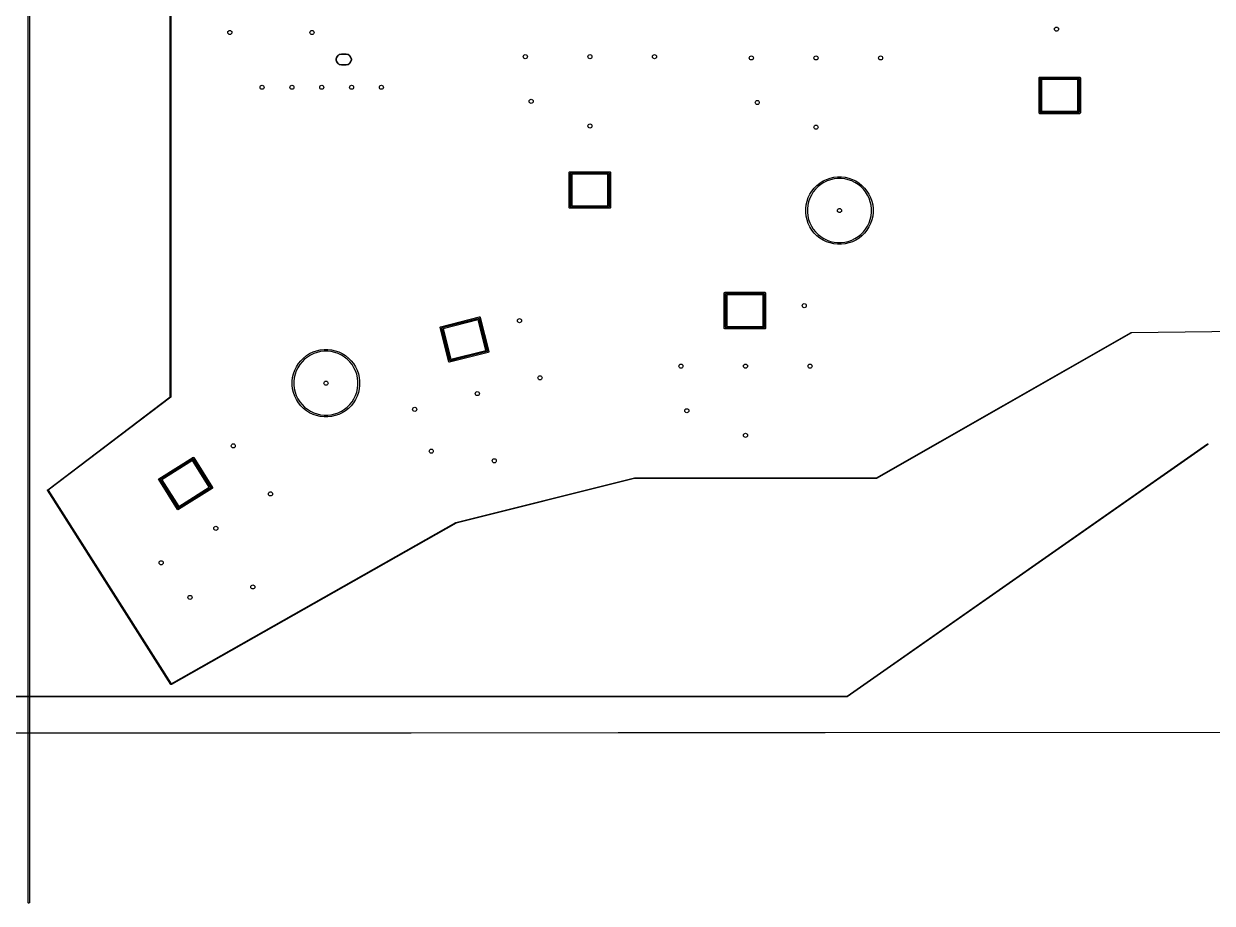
# Model space of a CAD drawing. Extents: x 2.3 to 15.6, y -7 to -1.
# Drawn here: x 8.949 to 12.933, y -7.047 to -4.098 of the extents above; entities that cross this region are included whole.
import ezdxf

# ---------------------------------------------------------------- set-up
doc = ezdxf.new("R2010")
doc.units = 0
doc.header["$MEASUREMENT"] = 0
doc.layers.add('BLACK', color=7, linetype='CONTINUOUS')

msp = doc.modelspace()

# ---------------------------------------------------------------- linework, layer by layer
at = {"layer": 'BLACK', "linetype": 'CONTINUOUS'}
for p, q in [((8.9634, -7.0453), (8.9634, -1.0197)), ((8.9674, -1.0197), (8.9674, -7.0453)), ((9.44, -5.3487), (9.44, -2.1693)), ((9.4419, -2.1703), (9.4419, -5.3492)), ((9.9959, -4.2156), (9.9971, -4.2111)), ((9.9959, -4.2156), (9.9971, -4.2111)), ((9.9959, -4.2202), (9.9959, -4.2156)), ((9.9959, -4.2202), (9.9959, -4.2156)), ((9.9971, -4.2247), (9.9959, -4.2202)), ((9.9971, -4.2247), (9.9959, -4.2202)), ((9.9971, -4.2111), (9.9994, -4.2071)), ((9.9971, -4.2111), (9.9994, -4.2071)), ((9.9994, -4.2071), (10.0027, -4.2038)), ((9.9994, -4.2071), (10.0027, -4.2038)), ((10.0027, -4.2038), (10.0067, -4.2015)), ((10.0027, -4.2038), (10.0067, -4.2015)), ((10.0067, -4.2015), (10.0112, -4.2003)), ((10.0067, -4.2015), (10.0112, -4.2003)), ((10.0112, -4.2003), (10.0135, -4.2002)), ((10.0112, -4.2003), (10.0135, -4.2002)), ((10.0135, -4.2002), (10.0292, -4.2002)), ((10.0135, -4.2002), (10.0292, -4.2002)), ((10.0292, -4.2002), (10.0135, -4.2002)), ((10.0292, -4.2002), (10.0315, -4.2003)), ((10.0292, -4.2002), (10.0315, -4.2003)), ((10.0315, -4.2003), (10.036, -4.2015)), ((10.0315, -4.2003), (10.036, -4.2015)), ((10.036, -4.2015), (10.04, -4.2038)), ((10.036, -4.2015), (10.04, -4.2038)), ((10.04, -4.2038), (10.0433, -4.2071)), ((10.04, -4.2038), (10.0433, -4.2071)), ((10.0433, -4.2071), (10.0456, -4.2111)), ((10.0433, -4.2071), (10.0456, -4.2111)), ((10.0456, -4.2111), (10.0468, -4.2156)), ((10.0456, -4.2111), (10.0468, -4.2156)), ((10.0468, -4.2202), (10.0456, -4.2247)), ((10.0468, -4.2202), (10.0456, -4.2247)), ((10.0468, -4.2156), (10.0468, -4.2202)), ((10.0468, -4.2156), (10.0468, -4.2202)), ((9.9994, -4.2287), (9.9971, -4.2247)), ((9.9994, -4.2287), (9.9971, -4.2247)), ((10.0027, -4.232), (9.9994, -4.2287)), ((10.0027, -4.232), (9.9994, -4.2287)), ((10.0067, -4.2343), (10.0027, -4.232)), ((10.0067, -4.2343), (10.0027, -4.232)), ((10.0112, -4.2355), (10.0067, -4.2343)), ((10.0112, -4.2355), (10.0067, -4.2343)), ((10.0135, -4.2356), (10.0112, -4.2355)), ((10.0135, -4.2356), (10.0112, -4.2355)), ((10.0292, -4.2356), (10.0135, -4.2356)), ((10.0292, -4.2356), (10.0135, -4.2356)), ((10.0135, -4.2356), (10.0292, -4.2356)), ((10.0315, -4.2355), (10.0292, -4.2356)), ((10.0315, -4.2355), (10.0292, -4.2356)), ((10.036, -4.2343), (10.0315, -4.2355)), ((10.036, -4.2343), (10.0315, -4.2355)), ((10.04, -4.232), (10.036, -4.2343)), ((10.04, -4.232), (10.036, -4.2343)), ((10.0433, -4.2287), (10.04, -4.232)), ((10.0433, -4.2287), (10.04, -4.232)), ((10.0456, -4.2247), (10.0433, -4.2287)), ((10.0456, -4.2247), (10.0433, -4.2287)), ((12.352, -4.2791), (12.3521, -4.2782)), ((12.352, -4.3972), (12.352, -4.2791)), ((12.3521, -4.2782), (12.3534, -4.2769)), ((12.3534, -4.2769), (12.3543, -4.2767)), ((12.3543, -4.2767), (12.4882, -4.2767)), ((12.3559, -4.283), (12.3561, -4.2821)), ((12.3559, -4.3933), (12.3559, -4.283)), ((12.3561, -4.2821), (12.3574, -4.2808)), ((12.3567, -4.2815), (12.3567, -4.3948)), ((12.4858, -4.2815), (12.3567, -4.2815)), ((12.3574, -4.2808), (12.3583, -4.2807)), ((12.3583, -4.2807), (12.4843, -4.2807)), ((12.3606, -4.2854), (12.3606, -4.3909)), ((12.4819, -4.2854), (12.3606, -4.2854)), ((12.4819, -4.3909), (12.4819, -4.2854)), ((12.4843, -4.2807), (12.4852, -4.2808)), ((12.4852, -4.2808), (12.4864, -4.2821)), ((12.4858, -4.3948), (12.4858, -4.2815)), ((12.4864, -4.2821), (12.4866, -4.283)), ((12.4866, -4.283), (12.4866, -4.3933)), ((12.4882, -4.2767), (12.4891, -4.2769)), ((12.4891, -4.2769), (12.4904, -4.2782)), ((12.4904, -4.2782), (12.4906, -4.2791)), ((12.4906, -4.2791), (12.4906, -4.3972)), ((12.3521, -4.3981), (12.352, -4.3972)), ((12.3534, -4.3994), (12.3521, -4.3981)), ((12.3543, -4.3996), (12.3534, -4.3994)), ((12.4882, -4.3996), (12.3543, -4.3996)), ((12.3561, -4.3942), (12.3559, -4.3933)), ((12.3574, -4.3955), (12.3561, -4.3942)), ((12.3567, -4.3948), (12.4858, -4.3948)), ((12.3583, -4.3956), (12.3574, -4.3955)), ((12.4843, -4.3956), (12.3583, -4.3956)), ((12.3606, -4.3909), (12.4819, -4.3909)), ((12.4852, -4.3955), (12.4843, -4.3956)), ((12.4864, -4.3942), (12.4852, -4.3955)), ((12.4866, -4.3933), (12.4864, -4.3942)), ((12.4891, -4.3994), (12.4882, -4.3996)), ((12.4904, -4.3981), (12.4891, -4.3994)), ((12.4906, -4.3972), (12.4904, -4.3981)), ((10.7772, -4.5965), (10.7773, -4.5956)), ((10.7772, -4.7146), (10.7772, -4.5965)), ((10.7773, -4.5956), (10.7786, -4.5943)), ((10.7786, -4.5943), (10.7795, -4.5941)), ((10.7795, -4.5941), (10.9134, -4.5941)), ((10.7811, -4.6004), (10.7813, -4.5995)), ((10.7811, -4.7106), (10.7811, -4.6004)), ((10.7813, -4.5995), (10.7826, -4.5982)), ((10.7819, -4.5988), (10.7819, -4.7122)), ((10.911, -4.5988), (10.7819, -4.5988)), ((10.7826, -4.5982), (10.7835, -4.598)), ((10.7835, -4.598), (10.9094, -4.598)), ((10.7858, -4.6028), (10.7858, -4.7083)), ((10.9071, -4.6028), (10.7858, -4.6028)), ((10.9071, -4.7083), (10.9071, -4.6028)), ((10.9094, -4.598), (10.9104, -4.5982)), ((10.9104, -4.5982), (10.9116, -4.5995)), ((10.911, -4.7122), (10.911, -4.5988)), ((10.9116, -4.5995), (10.9118, -4.6004)), ((10.9118, -4.6004), (10.9118, -4.7106)), ((10.9134, -4.5941), (10.9143, -4.5943)), ((10.9143, -4.5943), (10.9156, -4.5956)), ((10.9156, -4.5956), (10.9157, -4.5965)), ((10.9157, -4.5965), (10.9157, -4.7146)), ((11.6283, -4.6253), (11.6398, -4.6198)), ((11.6398, -4.6198), (11.6517, -4.6156)), ((11.6533, -4.6212), (11.642, -4.6251)), ((11.6517, -4.6156), (11.6641, -4.6128)), ((11.6651, -4.6185), (11.6533, -4.6212)), ((11.6641, -4.6128), (11.6767, -4.6114)), ((11.677, -4.6171), (11.6651, -4.6185)), ((11.6767, -4.6114), (11.6894, -4.6114)), ((11.6891, -4.6171), (11.677, -4.6171)), ((11.7011, -4.6185), (11.6891, -4.6171)), ((11.6894, -4.6114), (11.702, -4.6128)), ((11.7128, -4.6212), (11.7011, -4.6185)), ((11.702, -4.6128), (11.7144, -4.6156)), ((11.7242, -4.6251), (11.7128, -4.6212)), ((11.7144, -4.6156), (11.7264, -4.6198)), ((11.7264, -4.6198), (11.7378, -4.6253)), ((11.584, -4.6697), (11.5908, -4.6589)), ((11.5908, -4.6589), (11.5987, -4.649)), ((11.6029, -4.6528), (11.5954, -4.6622)), ((11.5987, -4.649), (11.6076, -4.64)), ((11.6115, -4.6443), (11.6029, -4.6528)), ((11.6076, -4.64), (11.6176, -4.6321)), ((11.6209, -4.6368), (11.6115, -4.6443)), ((11.6176, -4.6321), (11.6283, -4.6253)), ((11.6311, -4.6304), (11.6209, -4.6368)), ((11.642, -4.6251), (11.6311, -4.6304)), ((11.735, -4.6304), (11.7242, -4.6251)), ((11.7453, -4.6368), (11.735, -4.6304)), ((11.7378, -4.6253), (11.7486, -4.6321)), ((11.7547, -4.6443), (11.7453, -4.6368)), ((11.7486, -4.6321), (11.7585, -4.64)), ((11.7632, -4.6528), (11.7547, -4.6443)), ((11.7585, -4.64), (11.7675, -4.649)), ((11.7707, -4.6622), (11.7632, -4.6528)), ((11.7675, -4.649), (11.7754, -4.6589)), ((11.7754, -4.6589), (11.7821, -4.6697)), ((11.5715, -4.7054), (11.5743, -4.6931)), ((11.5743, -4.6931), (11.5785, -4.6811)), ((11.5798, -4.6947), (11.5771, -4.7064)), ((11.5785, -4.6811), (11.584, -4.6697)), ((11.5838, -4.6833), (11.5798, -4.6947)), ((11.589, -4.6724), (11.5838, -4.6833)), ((11.5954, -4.6622), (11.589, -4.6724)), ((11.7771, -4.6724), (11.7707, -4.6622)), ((11.7823, -4.6833), (11.7771, -4.6724)), ((11.7821, -4.6697), (11.7876, -4.6811)), ((11.7863, -4.6947), (11.7823, -4.6833)), ((11.789, -4.7064), (11.7863, -4.6947)), ((11.7876, -4.6811), (11.7918, -4.6931)), ((11.7918, -4.6931), (11.7947, -4.7054)), ((10.7773, -4.7155), (10.7772, -4.7146)), ((10.7786, -4.7167), (10.7773, -4.7155)), ((10.7795, -4.7169), (10.7786, -4.7167)), ((10.9134, -4.7169), (10.7795, -4.7169)), ((10.7813, -4.7115), (10.7811, -4.7106)), ((10.7826, -4.7128), (10.7813, -4.7115)), ((10.7819, -4.7122), (10.911, -4.7122)), ((10.7835, -4.713), (10.7826, -4.7128)), ((10.9094, -4.713), (10.7835, -4.713)), ((10.7858, -4.7083), (10.9071, -4.7083)), ((10.9104, -4.7128), (10.9094, -4.713)), ((10.9116, -4.7115), (10.9104, -4.7128)), ((10.9118, -4.7106), (10.9116, -4.7115)), ((10.9143, -4.7167), (10.9134, -4.7169)), ((10.9156, -4.7155), (10.9143, -4.7167)), ((10.9157, -4.7146), (10.9156, -4.7155)), ((11.5701, -4.7181), (11.5715, -4.7054)), ((11.5701, -4.7184), (11.5701, -4.7181)), ((11.5701, -4.7308), (11.5701, -4.7184)), ((11.5715, -4.7434), (11.5701, -4.7308)), ((11.5771, -4.7064), (11.5758, -4.7184)), ((11.5758, -4.7184), (11.5758, -4.7304)), ((11.5758, -4.7304), (11.5771, -4.7424)), ((11.7904, -4.7184), (11.789, -4.7064)), ((11.789, -4.7424), (11.7904, -4.7304)), ((11.7904, -4.7304), (11.7904, -4.7184)), ((11.7947, -4.7054), (11.7961, -4.7181)), ((11.7961, -4.7308), (11.7947, -4.7434)), ((11.7961, -4.7181), (11.7961, -4.7308)), ((11.5743, -4.7557), (11.5715, -4.7434)), ((11.5785, -4.7677), (11.5743, -4.7557)), ((11.5771, -4.7424), (11.5798, -4.7542)), ((11.584, -4.7792), (11.5785, -4.7677)), ((11.5798, -4.7542), (11.5838, -4.7655)), ((11.5838, -4.7655), (11.589, -4.7764)), ((11.5908, -4.7899), (11.584, -4.7792)), ((11.589, -4.7764), (11.5954, -4.7866)), ((11.7707, -4.7866), (11.7771, -4.7764)), ((11.7821, -4.7792), (11.7754, -4.7899)), ((11.7771, -4.7764), (11.7823, -4.7655)), ((11.7876, -4.7677), (11.7821, -4.7792)), ((11.7823, -4.7655), (11.7863, -4.7542)), ((11.7863, -4.7542), (11.789, -4.7424)), ((11.7918, -4.7557), (11.7876, -4.7677)), ((11.7947, -4.7434), (11.7918, -4.7557)), ((11.5987, -4.7998), (11.5908, -4.7899)), ((11.5954, -4.7866), (11.6029, -4.796)), ((11.6076, -4.8088), (11.5987, -4.7998)), ((11.6029, -4.796), (11.6115, -4.8045)), ((11.6176, -4.8167), (11.6076, -4.8088)), ((11.6115, -4.8045), (11.6209, -4.812)), ((11.6283, -4.8235), (11.6176, -4.8167)), ((11.6209, -4.812), (11.6311, -4.8185)), ((11.6311, -4.8185), (11.642, -4.8237)), ((11.7242, -4.8237), (11.735, -4.8185)), ((11.735, -4.8185), (11.7453, -4.812)), ((11.7486, -4.8167), (11.7378, -4.8235)), ((11.7453, -4.812), (11.7547, -4.8045)), ((11.7585, -4.8088), (11.7486, -4.8167)), ((11.7547, -4.8045), (11.7632, -4.796)), ((11.7675, -4.7998), (11.7585, -4.8088)), ((11.7632, -4.796), (11.7707, -4.7866)), ((11.7754, -4.7899), (11.7675, -4.7998)), ((11.6398, -4.829), (11.6283, -4.8235)), ((11.6517, -4.8332), (11.6398, -4.829)), ((11.642, -4.8237), (11.6533, -4.8277)), ((11.6641, -4.836), (11.6517, -4.8332)), ((11.6533, -4.8277), (11.6651, -4.8303)), ((11.6767, -4.8374), (11.6641, -4.836)), ((11.6651, -4.8303), (11.677, -4.8317)), ((11.6894, -4.8374), (11.6767, -4.8374)), ((11.677, -4.8317), (11.6891, -4.8317)), ((11.6891, -4.8317), (11.7011, -4.8303)), ((11.702, -4.836), (11.6894, -4.8374)), ((11.7011, -4.8303), (11.7128, -4.8277)), ((11.7144, -4.8332), (11.702, -4.836)), ((11.7128, -4.8277), (11.7242, -4.8237)), ((11.7264, -4.829), (11.7144, -4.8332)), ((11.7378, -4.8235), (11.7264, -4.829)), ((11.2969, -5.0009), (11.297, -5)), ((11.2969, -5.119), (11.2969, -5.0009)), ((11.297, -5), (11.2983, -4.9987)), ((11.2983, -4.9987), (11.2992, -4.9985)), ((11.2992, -4.9985), (11.4331, -4.9985)), ((11.3008, -5.0048), (11.301, -5.0039)), ((11.3008, -5.115), (11.3008, -5.0048)), ((11.301, -5.0039), (11.3023, -5.0026)), ((11.3016, -5.0032), (11.3016, -5.1166)), ((11.4307, -5.0032), (11.3016, -5.0032)), ((11.3023, -5.0026), (11.3032, -5.0024)), ((11.3032, -5.0024), (11.4291, -5.0024)), ((11.3055, -5.0072), (11.3055, -5.1127)), ((11.4268, -5.0072), (11.3055, -5.0072)), ((11.4268, -5.1127), (11.4268, -5.0072)), ((11.4291, -5.0024), (11.4301, -5.0026)), ((11.4301, -5.0026), (11.4313, -5.0039)), ((11.4307, -5.1166), (11.4307, -5.0032)), ((11.4313, -5.0039), (11.4315, -5.0048)), ((11.4315, -5.0048), (11.4315, -5.115)), ((11.4331, -4.9985), (11.434, -4.9987)), ((11.434, -4.9987), (11.4353, -5)), ((11.4353, -5), (11.4354, -5.0009)), ((11.4354, -5.0009), (11.4354, -5.119)), ((10.3463, -5.1138), (10.4761, -5.0811)), ((10.475, -5.0863), (10.3497, -5.1178)), ((10.3511, -5.1166), (10.4732, -5.0859)), ((10.4721, -5.0911), (10.3545, -5.1206)), ((10.4978, -5.1934), (10.4721, -5.0911)), ((10.4732, -5.0859), (10.4742, -5.0859)), ((10.4742, -5.0859), (10.4757, -5.0868)), ((10.5026, -5.1962), (10.475, -5.0863)), ((10.4757, -5.0868), (10.4761, -5.0876)), ((10.4761, -5.0811), (10.477, -5.0811)), ((10.4761, -5.0876), (10.503, -5.1945)), ((10.477, -5.0811), (10.4786, -5.082)), ((10.4786, -5.082), (10.479, -5.0828)), ((10.479, -5.0828), (10.5078, -5.1974)), ((10.3445, -5.1157), (10.3454, -5.1142)), ((10.3446, -5.1166), (10.3445, -5.1157)), ((10.3734, -5.2312), (10.3446, -5.1166)), ((10.3454, -5.1142), (10.3463, -5.1138)), ((10.3493, -5.1186), (10.3502, -5.117)), ((10.3493, -5.1195), (10.3493, -5.1186)), ((10.3762, -5.2264), (10.3493, -5.1195)), ((10.3497, -5.1178), (10.3774, -5.2277)), ((10.3502, -5.117), (10.3511, -5.1166)), ((10.3545, -5.1206), (10.3802, -5.223)), ((11.297, -5.1199), (11.2969, -5.119)), ((11.2983, -5.1212), (11.297, -5.1199)), ((11.2992, -5.1213), (11.2983, -5.1212)), ((11.4331, -5.1213), (11.2992, -5.1213)), ((11.301, -5.1159), (11.3008, -5.115)), ((11.3023, -5.1172), (11.301, -5.1159)), ((11.3016, -5.1166), (11.4307, -5.1166)), ((11.3032, -5.1174), (11.3023, -5.1172)), ((11.4291, -5.1174), (11.3032, -5.1174)), ((11.3055, -5.1127), (11.4268, -5.1127)), ((11.4301, -5.1172), (11.4291, -5.1174)), ((11.4313, -5.1159), (11.4301, -5.1172)), ((11.4315, -5.115), (11.4313, -5.1159)), ((11.434, -5.1212), (11.4331, -5.1213)), ((11.4353, -5.1199), (11.434, -5.1212)), ((11.4354, -5.119), (11.4353, -5.1199)), ((11.8068, -5.6211), (12.6609, -5.133)), ((12.6617, -5.1348), (11.8076, -5.6229)), ((12.6609, -5.133), (12.661, -5.133)), ((12.661, -5.133), (12.6612, -5.1329)), ((12.661, -5.133), (12.661, -5.133)), ((12.6612, -5.1329), (12.6613, -5.1329)), ((12.6613, -5.1329), (12.6613, -5.1329)), ((12.6613, -5.1329), (12.6614, -5.1329)), ((12.6614, -5.1329), (13.3149, -5.125)), ((13.3149, -5.127), (12.6617, -5.1348)), ((9.8773, -5.2279), (9.8863, -5.2189)), ((9.8863, -5.2189), (9.8962, -5.211)), ((9.8995, -5.2157), (9.8901, -5.2232)), ((9.8962, -5.211), (9.9069, -5.2042)), ((9.9097, -5.2093), (9.8995, -5.2157)), ((9.9069, -5.2042), (9.9184, -5.1987)), ((9.9206, -5.204), (9.9097, -5.2093)), ((9.9184, -5.1987), (9.9303, -5.1945)), ((9.9319, -5.2001), (9.9206, -5.204)), ((9.9303, -5.1945), (9.9427, -5.1917)), ((9.9437, -5.1974), (9.9319, -5.2001)), ((9.9427, -5.1917), (9.9553, -5.1903)), ((9.9557, -5.196), (9.9437, -5.1974)), ((9.9553, -5.1903), (9.968, -5.1903)), ((9.9677, -5.196), (9.9557, -5.196)), ((9.9797, -5.1974), (9.9677, -5.196)), ((9.968, -5.1903), (9.9806, -5.1917)), ((9.9914, -5.2001), (9.9797, -5.1974)), ((9.9806, -5.1917), (9.993, -5.1945)), ((10.0028, -5.204), (9.9914, -5.2001)), ((9.993, -5.1945), (10.005, -5.1987)), ((10.0137, -5.2093), (10.0028, -5.204)), ((10.005, -5.1987), (10.0164, -5.2042)), ((10.0239, -5.2157), (10.0137, -5.2093)), ((10.0164, -5.2042), (10.0272, -5.211)), ((10.0333, -5.2232), (10.0239, -5.2157)), ((10.0272, -5.211), (10.0371, -5.2189)), ((10.0371, -5.2189), (10.0461, -5.2279)), ((10.506, -5.2003), (10.3762, -5.2329)), ((10.3774, -5.2277), (10.5026, -5.1962)), ((10.5013, -5.1974), (10.3791, -5.2281)), ((10.3802, -5.223), (10.4978, -5.1934)), ((10.5021, -5.197), (10.5013, -5.1974)), ((10.503, -5.1955), (10.5021, -5.197)), ((10.503, -5.1945), (10.503, -5.1955)), ((10.5069, -5.1999), (10.506, -5.2003)), ((10.5078, -5.1983), (10.5069, -5.1999)), ((10.5078, -5.1974), (10.5078, -5.1983)), ((9.8571, -5.26), (9.8626, -5.2486)), ((9.8676, -5.2513), (9.8624, -5.2622)), ((9.8626, -5.2486), (9.8694, -5.2378)), ((9.874, -5.2411), (9.8676, -5.2513)), ((9.8694, -5.2378), (9.8773, -5.2279)), ((9.8816, -5.2317), (9.874, -5.2411)), ((9.8901, -5.2232), (9.8816, -5.2317)), ((10.0418, -5.2317), (10.0333, -5.2232)), ((10.0493, -5.2411), (10.0418, -5.2317)), ((10.0461, -5.2279), (10.054, -5.2378)), ((10.0557, -5.2513), (10.0493, -5.2411)), ((10.054, -5.2378), (10.0607, -5.2486)), ((10.061, -5.2622), (10.0557, -5.2513)), ((10.0607, -5.2486), (10.0663, -5.26)), ((10.3737, -5.232), (10.3734, -5.2312)), ((10.3753, -5.2329), (10.3737, -5.232)), ((10.3762, -5.2329), (10.3753, -5.2329)), ((10.3753, -5.2329), (10.3753, -5.2329)), ((10.3766, -5.2272), (10.3762, -5.2264)), ((10.3782, -5.2282), (10.3766, -5.2272)), ((10.3766, -5.2272), (10.3766, -5.2272)), ((10.3791, -5.2281), (10.3782, -5.2282)), ((9.8487, -5.297), (9.8501, -5.2843)), ((9.8487, -5.2973), (9.8487, -5.297)), ((9.8487, -5.3097), (9.8487, -5.2973)), ((9.8501, -5.2843), (9.8529, -5.272)), ((9.8529, -5.272), (9.8571, -5.26)), ((9.8557, -5.2853), (9.8544, -5.2973)), ((9.8544, -5.2973), (9.8544, -5.3093)), ((9.8584, -5.2736), (9.8557, -5.2853)), ((9.8624, -5.2622), (9.8584, -5.2736)), ((10.0649, -5.2736), (10.061, -5.2622)), ((10.0676, -5.2853), (10.0649, -5.2736)), ((10.0663, -5.26), (10.0704, -5.272)), ((10.069, -5.2973), (10.0676, -5.2853)), ((10.069, -5.3093), (10.069, -5.2973)), ((10.0704, -5.272), (10.0733, -5.2843)), ((10.0733, -5.2843), (10.0747, -5.297)), ((10.0747, -5.297), (10.0747, -5.3097)), ((9.8501, -5.3223), (9.8487, -5.3097)), ((9.8529, -5.3346), (9.8501, -5.3223)), ((9.8571, -5.3466), (9.8529, -5.3346)), ((9.8544, -5.3093), (9.8557, -5.3213)), ((9.8557, -5.3213), (9.8584, -5.3331)), ((9.8584, -5.3331), (9.8624, -5.3444)), ((10.061, -5.3444), (10.0649, -5.3331)), ((10.0649, -5.3331), (10.0676, -5.3213)), ((10.0704, -5.3346), (10.0663, -5.3466)), ((10.0676, -5.3213), (10.069, -5.3093)), ((10.0733, -5.3223), (10.0704, -5.3346)), ((10.0747, -5.3097), (10.0733, -5.3223)), ((9.029, -5.6606), (9.44, -5.3487)), ((9.4415, -5.35), (9.0309, -5.6617)), ((9.4418, -5.3497), (9.4415, -5.35)), ((9.4419, -5.3496), (9.4418, -5.3496)), ((9.4418, -5.3496), (9.4418, -5.3497)), ((9.4419, -5.3492), (9.4419, -5.3496)), ((9.8626, -5.3581), (9.8571, -5.3466)), ((9.8624, -5.3444), (9.8676, -5.3553)), ((9.8694, -5.3688), (9.8626, -5.3581)), ((9.8676, -5.3553), (9.874, -5.3655)), ((9.8773, -5.3787), (9.8694, -5.3688)), ((9.874, -5.3655), (9.8816, -5.3749)), ((9.8816, -5.3749), (9.8901, -5.3834)), ((10.0333, -5.3834), (10.0418, -5.3749)), ((10.0418, -5.3749), (10.0493, -5.3655)), ((10.054, -5.3688), (10.0461, -5.3787)), ((10.0493, -5.3655), (10.0557, -5.3553)), ((10.0607, -5.3581), (10.054, -5.3688)), ((10.0557, -5.3553), (10.061, -5.3444)), ((10.0663, -5.3466), (10.0607, -5.3581)), ((9.8863, -5.3877), (9.8773, -5.3787)), ((9.8962, -5.3956), (9.8863, -5.3877)), ((9.8901, -5.3834), (9.8995, -5.3909)), ((9.9069, -5.4024), (9.8962, -5.3956)), ((9.8995, -5.3909), (9.9097, -5.3974)), ((9.9184, -5.4079), (9.9069, -5.4024)), ((9.9097, -5.3974), (9.9206, -5.4026)), ((9.9303, -5.4121), (9.9184, -5.4079)), ((9.9206, -5.4026), (9.9319, -5.4066)), ((9.9427, -5.4149), (9.9303, -5.4121)), ((9.9319, -5.4066), (9.9437, -5.4092)), ((9.9553, -5.4163), (9.9427, -5.4149)), ((9.9437, -5.4092), (9.9557, -5.4106)), ((9.968, -5.4163), (9.9553, -5.4163)), ((9.9557, -5.4106), (9.9677, -5.4106)), ((9.9677, -5.4106), (9.9797, -5.4092)), ((9.9806, -5.4149), (9.968, -5.4163)), ((9.9797, -5.4092), (9.9914, -5.4066)), ((9.993, -5.4121), (9.9806, -5.4149)), ((9.9914, -5.4066), (10.0028, -5.4026)), ((10.005, -5.4079), (9.993, -5.4121)), ((10.0028, -5.4026), (10.0137, -5.3974)), ((10.0164, -5.4024), (10.005, -5.4079)), ((10.0137, -5.3974), (10.0239, -5.3909)), ((10.0272, -5.3956), (10.0164, -5.4024)), ((10.0239, -5.3909), (10.0333, -5.3834)), ((10.0371, -5.3877), (10.0272, -5.3956)), ((10.0461, -5.3787), (10.0371, -5.3877)), ((11.7084, -6.3533), (12.9168, -5.5071)), ((12.9179, -5.5087), (11.7092, -6.3551)), ((12.9168, -5.5071), (12.9171, -5.5069)), ((12.9171, -5.5069), (12.9179, -5.507)), ((12.9179, -5.507), (12.9183, -5.5077)), ((12.9182, -5.5084), (12.9179, -5.5087)), ((12.9183, -5.5077), (12.9182, -5.5084)), ((9.4018, -5.6235), (9.515, -5.5521)), ((9.5155, -5.5574), (9.4063, -5.6263)), ((9.4072, -5.6247), (9.5138, -5.5575)), ((9.5143, -5.5628), (9.4117, -5.6275)), ((9.5138, -5.5575), (9.5146, -5.5572)), ((9.5706, -5.652), (9.5143, -5.5628)), ((9.5146, -5.5572), (9.5164, -5.5576)), ((9.515, -5.5521), (9.5159, -5.5518)), ((9.576, -5.6533), (9.5155, -5.5574)), ((9.5159, -5.5518), (9.5176, -5.5522)), ((9.5164, -5.5576), (9.5164, -5.5576)), ((9.5164, -5.5576), (9.517, -5.5583)), ((9.517, -5.5583), (9.5758, -5.6515)), ((9.5176, -5.5522), (9.5176, -5.5522)), ((9.5176, -5.5522), (9.5183, -5.5528)), ((9.5183, -5.5528), (9.5813, -5.6527)), ((9.4007, -5.6259), (9.4011, -5.6242)), ((9.401, -5.6268), (9.4007, -5.6259)), ((9.4641, -5.7267), (9.401, -5.6268)), ((9.4011, -5.6242), (9.4018, -5.6235)), ((9.4061, -5.6271), (9.4065, -5.6254)), ((9.4065, -5.628), (9.4061, -5.6271)), ((9.4063, -5.6263), (9.4668, -5.7222)), ((9.4065, -5.6254), (9.4072, -5.6247)), ((9.4653, -5.7212), (9.4065, -5.628)), ((9.4117, -5.6275), (9.468, -5.7167)), ((9.4668, -5.7222), (9.576, -5.6533)), ((9.5805, -5.656), (9.4673, -5.7274)), ((9.468, -5.7167), (9.5706, -5.652)), ((9.5751, -5.6548), (9.4685, -5.722)), ((9.5758, -5.6541), (9.5751, -5.6548)), ((9.5758, -5.6515), (9.5762, -5.6524)), ((9.5762, -5.6524), (9.5758, -5.6541)), ((9.5812, -5.6554), (9.5805, -5.656)), ((9.5816, -5.6536), (9.5812, -5.6554)), ((9.5813, -5.6527), (9.5816, -5.6536)), ((9.5816, -5.6536), (9.5816, -5.6536)), ((10.3974, -5.7707), (10.9958, -5.6211)), ((10.9962, -5.623), (10.398, -5.7726)), ((10.9958, -5.6211), (10.9959, -5.6211)), ((10.9959, -5.6211), (10.9961, -5.6211)), ((10.9961, -5.6211), (11.8068, -5.6211)), ((11.8071, -5.623), (10.9962, -5.623)), ((11.8072, -5.623), (11.8071, -5.623)), ((11.8073, -5.623), (11.8072, -5.623)), ((11.8072, -5.623), (11.8072, -5.623)), ((11.8075, -5.623), (11.8073, -5.623)), ((11.8076, -5.6229), (11.8075, -5.6229)), ((11.8075, -5.6229), (11.8075, -5.623)), ((9.0286, -5.6616), (9.0287, -5.6613)), ((9.0286, -5.6617), (9.0286, -5.6616)), ((9.0286, -5.6616), (9.0286, -5.6616)), ((9.0287, -5.6617), (9.0286, -5.6617)), ((9.0287, -5.6613), (9.0287, -5.6609)), ((9.0287, -5.6609), (9.0288, -5.6609)), ((9.0288, -5.6619), (9.0287, -5.6617)), ((9.0288, -5.6608), (9.029, -5.6606)), ((9.0288, -5.6609), (9.0288, -5.6608)), ((9.0288, -5.6609), (9.0288, -5.6609)), ((9.4421, -6.3131), (9.0288, -5.6619)), ((9.0309, -5.6617), (9.4432, -6.3113)), ((9.4647, -5.7273), (9.4641, -5.7267)), ((9.4664, -5.7277), (9.4647, -5.7273)), ((9.4647, -5.7273), (9.4647, -5.7273)), ((9.4659, -5.7219), (9.4653, -5.7212)), ((9.4677, -5.7223), (9.4659, -5.7219)), ((9.4659, -5.7219), (9.4659, -5.7219)), ((9.4673, -5.7274), (9.4664, -5.7277)), ((9.4685, -5.722), (9.4677, -5.7223)), ((9.4432, -6.3113), (10.3972, -5.7708)), ((10.398, -5.7726), (9.4434, -6.3135)), ((10.3972, -5.7708), (10.3973, -5.7708)), ((10.3973, -5.7708), (10.3974, -5.7707)), ((9.4423, -6.3133), (9.4421, -6.3131)), ((9.4423, -6.3134), (9.4423, -6.3133)), ((9.4427, -6.3135), (9.4423, -6.3134)), ((9.4423, -6.3134), (9.4423, -6.3134)), ((9.4423, -6.3134), (9.4423, -6.3134)), ((9.443, -6.3136), (9.4427, -6.3135)), ((9.4431, -6.3136), (9.443, -6.3136)), ((9.4434, -6.3135), (9.4431, -6.3135)), ((9.4431, -6.3135), (9.4431, -6.3136)), ((9.4431, -6.3136), (9.4431, -6.3136)), ((11.7087, -6.3553), (6.3858, -6.3553)), ((6.3862, -6.3533), (11.7084, -6.3533)), ((11.7088, -6.3553), (11.7087, -6.3553)), ((11.7089, -6.3553), (11.7088, -6.3553)), ((11.709, -6.3553), (11.7089, -6.3553)), ((11.7091, -6.3552), (11.709, -6.3552)), ((11.709, -6.3552), (11.709, -6.3553)), ((11.7092, -6.3551), (11.7091, -6.3552)), ((15.5906, -6.4734), (2.3504, -6.4813)), ((2.3514, -6.4793), (15.5896, -6.4715)), ((8.9636, -7.046), (8.9634, -7.0453)), ((8.9646, -7.0471), (8.9636, -7.046)), ((8.9661, -7.0471), (8.9646, -7.0471)), ((8.9672, -7.046), (8.9661, -7.0471)), ((8.9674, -7.0453), (8.9672, -7.046))]:
    msp.add_line(p, q, dxfattribs=at)
at = {"layer": 'BLACK'}
for centre in [(9.6395, -4.1273), (9.6395, -4.1273), (9.6395, -4.1273), (9.915, -4.1273), (9.915, -4.1273), (9.915, -4.1273), (12.4108, -4.1161), (12.4108, -4.1161), (12.4108, -4.1161), (10.6299, -4.2086), (10.6299, -4.2086), (10.6299, -4.2086), (10.8465, -4.2086), (10.8465, -4.2086), (10.8465, -4.2086), (11.063, -4.2086), (11.063, -4.2086), (11.063, -4.2086), (11.3878, -4.2126), (11.3878, -4.2126), (11.3878, -4.2126), (11.6043, -4.2126), (11.6043, -4.2126), (11.6043, -4.2126), (11.8209, -4.2126), (11.8209, -4.2126), (11.8209, -4.2126), (9.7476, -4.311), (9.7476, -4.311), (9.7476, -4.311), (9.8476, -4.311), (9.8476, -4.311), (9.8476, -4.311), (9.9476, -4.311), (9.9476, -4.311), (9.9476, -4.311), (10.0476, -4.311), (10.0476, -4.311), (10.0476, -4.311), (10.1476, -4.311), (10.1476, -4.311), (10.1476, -4.311), (10.6496, -4.3582), (10.6496, -4.3582), (10.6496, -4.3582), (11.4075, -4.3622), (11.4075, -4.3622), (11.4075, -4.3622), (10.8465, -4.4409), (10.8465, -4.4409), (10.8465, -4.4409), (11.6043, -4.4449), (11.6043, -4.4449), (11.6043, -4.4449), (11.6831, -4.7244), (11.6831, -4.7244), (11.6831, -4.7244), (11.565, -5.0433), (11.565, -5.0433), (11.565, -5.0433), (10.6106, -5.0936), (10.6106, -5.0936), (10.6106, -5.0936), (11.1516, -5.2461), (11.1516, -5.2461), (11.1516, -5.2461), (11.3681, -5.2461), (11.3681, -5.2461), (11.3681, -5.2461), (11.5846, -5.2461), (11.5846, -5.2461), (11.5846, -5.2461), (9.9617, -5.3033), (9.9617, -5.3033), (9.9617, -5.3033), (10.6791, -5.2854), (10.6791, -5.2854), (10.6791, -5.2854), (10.4691, -5.3382), (10.4691, -5.3382), (10.4691, -5.3382), (10.2591, -5.391), (10.2591, -5.391), (10.2591, -5.391), (11.1713, -5.3957), (11.1713, -5.3957), (11.1713, -5.3957), (11.3681, -5.4783), (11.3681, -5.4783), (11.3681, -5.4783), (9.6509, -5.5135), (9.6509, -5.5135), (9.6509, -5.5135), (10.3147, -5.5313), (10.3147, -5.5313), (10.3147, -5.5313), (10.5258, -5.5635), (10.5258, -5.5635), (10.5258, -5.5635), (9.7757, -5.6745), (9.7757, -5.6745), (9.7757, -5.6745), (9.5926, -5.79), (9.5926, -5.79), (9.5926, -5.79), (9.4094, -5.9055), (9.4094, -5.9055), (9.4094, -5.9055), (9.5059, -6.0216), (9.5059, -6.0216), (9.5059, -6.0216), (9.7165, -5.9865), (9.7165, -5.9865), (9.7165, -5.9865)]:
    msp.add_circle(centre, 0.00689, dxfattribs=at)
for centre, start, end in [((10.0135, -4.2179), 90, 270), ((10.0292, -4.2179), -90, 90)]:
    msp.add_arc(centre, 0.0177, start, end, dxfattribs=at)

doc.saveas('drawing.dxf')
